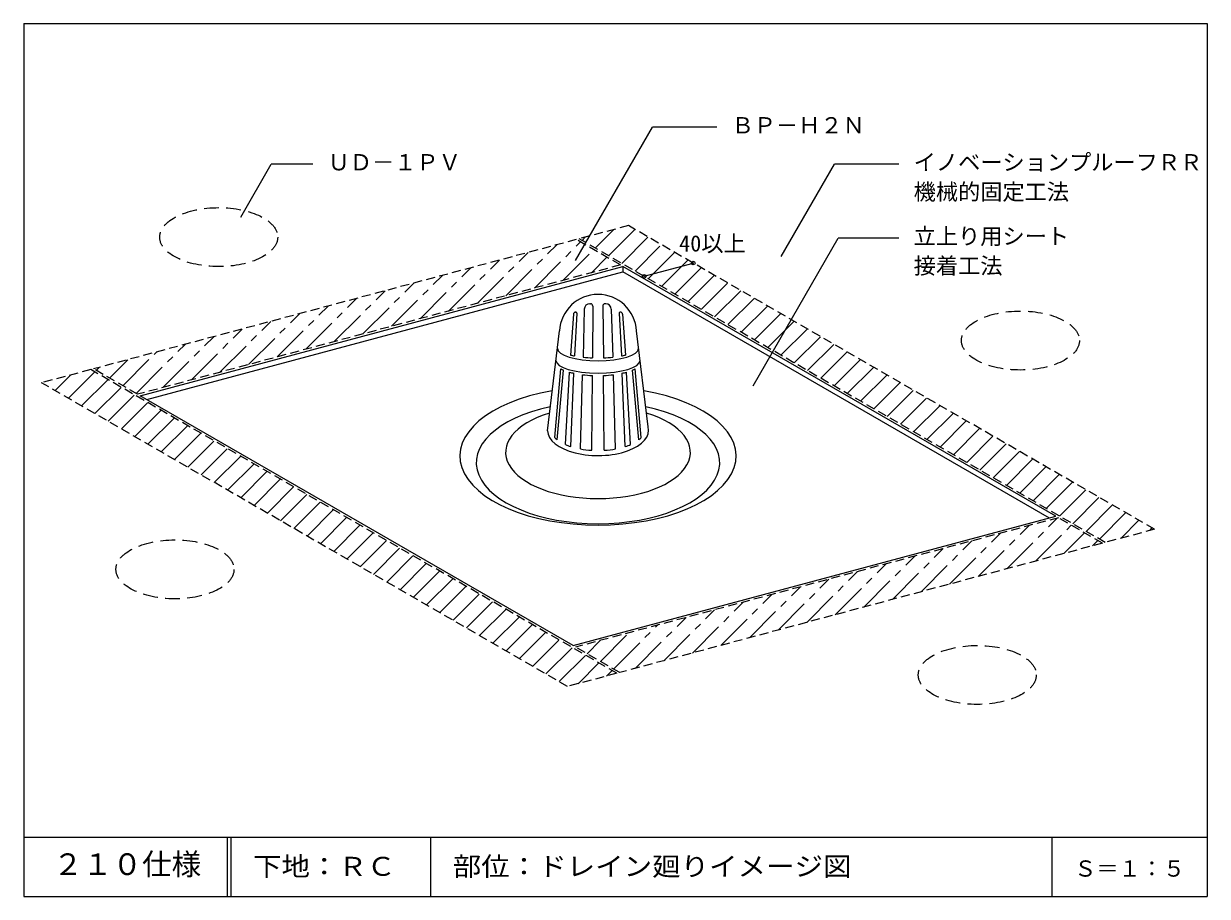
# Model space of a CAD drawing. Units: millimetres, scale not verified. Extents: x -388 to 412, y -610 to 620.
# Drawn here: x -388 to 412, y -610 to -20 of the extents above; entities that cross this region are included whole.
import ezdxf
from ezdxf.enums import TextEntityAlignment as Align

# ---------------------------------------------------------------- set-up
doc = ezdxf.new("R2010")
doc.units = ezdxf.units.MM
doc.header["$LTSCALE"] = 5
doc.header["$PDMODE"] = 32
doc.header["$PDSIZE"] = 2.5
for name, pattern in [('CHAIN1', [8, 5, -1, 1, -1]), ('DASHED1', [1.8, 1.2, -0.6]), ('DASHED2', [3, 2, -1])]:
    doc.linetypes.add(name, pattern=pattern)
for name, color, linetype in [('0-1', 4, 'Continuous'), ('0-2', 7, 'Continuous'), ('0-3', 3, 'Continuous'), ('0-B', 1, 'Continuous'), ('0-D', 4, 'CHAIN1'), ('2-A_moji', 7, 'Continuous'), ('4-A', 7, 'Continuous'), ('F-2', 7, 'Continuous'), ('F-5', 6, 'Continuous'), ('F-7', 1, 'Continuous'), ('F-A', 7, 'Continuous')]:
    doc.layers.add(name, color=color, linetype=linetype)
doc.styles.add('HG丸ｺﾞｼｯｸM-PRO', font='')
doc.styles.add('ＭＳ ゴシック', font='')
doc.styles.get('HG丸ｺﾞｼｯｸM-PRO').set_extended_font_data('HG丸ｺﾞｼｯｸM-PRO')
doc.styles.get('ＭＳ ゴシック').set_extended_font_data('MS Gothic')

msp = doc.modelspace()

# ---------------------------------------------------------------- linework, layer by layer
at = {"layer": '0-1', "linetype": 'DASHED1'}
for p, q in [((20.632, -156.256), (-12.596, -165.16)), ((376.205, -361.547), (20.632, -156.256)), ((-14.528, -165.677), (-340.799, -253.101)), ((15.263, -182.877), (-14.528, -165.677)), ((342.977, -370.45), (-12.596, -165.16)), ((15.263, -182.877), (-311.008, -270.301)), ((-342.731, -253.619), (-375.959, -262.522)), ((12.843, -458.909), (-342.731, -253.619)), ((-311.008, -270.301), (-340.799, -253.101)), ((-20.385, -467.813), (-375.959, -262.522)), ((311.254, -353.768), (-15.017, -441.192)), ((341.045, -370.968), (311.254, -353.768)), ((376.205, -361.547), (342.977, -370.45)), ((341.045, -370.968), (14.774, -458.392)), ((14.774, -458.392), (-15.017, -441.192)), ((12.843, -458.909), (-20.385, -467.813))]:
    msp.add_line(p, q, dxfattribs=at)
at = {"layer": '0-1'}
for p, q in [((-14.168, -215.513), (-15.686, -244.353)), ((-14.978, -214.723), (-14.917, -214.723)), ((-9.169, -212.708), (-9.946, -245.201)), ((-5.422, -209.09), (-4.934, -209.09)), ((-3.434, -210.606), (-3.591, -245.648)), ((3.349, -210.606), (3.837, -245.648)), ((5.337, -209.09), (4.849, -209.09)), ((9.085, -212.708), (10.193, -245.201)), ((14.415, -215.513), (15.933, -244.353)), ((15.225, -214.723), (15.164, -214.723)), ((-16.475, -216.118), (-18.413, -243.735)), ((16.721, -216.118), (18.659, -243.735)), ((-29.159, -299.445), (-24.918, -253.145)), ((-27.383, -301.142), (-23.091, -253.976)), ((-21.904, -304.332), (-19.122, -255.325)), ((22.15, -304.332), (19.368, -255.325)), ((27.629, -301.142), (23.338, -253.976)), ((29.405, -299.445), (25.164, -253.145)), ((-18.33, -305.662), (-16.216, -256.049)), ((-11.719, -307.275), (-10.298, -257.053)), ((-4.148, -308.163), (-3.701, -257.602)), ((4.394, -308.163), (3.947, -257.602)), ((11.966, -307.275), (10.544, -257.053)), ((18.576, -305.662), (16.463, -256.049))]:
    msp.add_line(p, q, dxfattribs=at)
for centre, radius, start, end in [((-14.978, -216.223), 1.5, 90, 175.98581), ((-14.917, -215.473), 0.75, 356.9872, 90), ((-5.422, -212.84), 3.75, 90, 177.99043), ((-4.934, -210.59), 1.5, 359.37178, 90), ((4.849, -210.59), 1.5, 90, 180.6282), ((5.337, -212.84), 3.75, 2.00955, 90), ((15.164, -215.473), 0.75, 90, 183.01279), ((15.225, -216.223), 1.5, 4.01418, 90)]:
    msp.add_arc(centre, radius, start, end, dxfattribs=at)
for centre, major_axis, ratio, start_param, end_param in [((0.123, -239.332), (27.455, 0), 0.3, 3.1415927, 6.2831853), ((0.123, -247.415), (28.435, 0), 0.3, 3.1415927, 6.2831853), ((0.123, -239.332), (25.602, 0), 0.249342, 3.9028047, 4.0468227), ((0.123, -239.332), (25.602, 0), 0.249342, 4.3081679, 4.5668087), ((0.123, -239.332), (25.602, 0), 0.249342, 4.8579735, 5.116612), ((0.123, -239.332), (25.602, 0), 0.249342, 5.3779603, 5.5219758), ((0.123, -247.415), (-30.174, 0), 0.340351, 0.5918889, 0.6929683), ((0.123, -247.415), (30.174, 0), 0.340351, 4.0207559, 4.1401548), ((0.123, -247.415), (30.174, 0), 0.340351, 5.2846211, 5.4040203), ((0.123, -247.415), (30.174, 0), 0.340351, 5.590217, 5.6912964), ((0.123, -247.415), (30.174, 0), 0.340351, 4.3597724, 4.5853206), ((0.123, -247.415), (30.174, 0), 0.340351, 4.8394558, 5.0650039), ((0.123, -312.034), (93.399, 0), 0.5, 1.9082916, 7.5164864), ((0.123, -309.588), (62.457, 0), 0.5, 2.1227336, 7.3020443), ((0.123, -294.632), (-31.288, 0), 0.436537, 0.3600515, 0.4967755), ((0.123, -294.632), (31.288, 0), 0.436537, 5.7864098, 5.9231339), ((0.123, -294.632), (31.288, 0), 0.436537, 3.9313517, 4.0816064), ((0.123, -294.632), (31.288, 0), 0.436537, 4.3242165, 4.5754476), ((0.123, -294.632), (31.288, 0), 0.436537, 4.8493288, 5.1005598), ((0.123, -294.632), (31.288, 0), 0.436537, 5.3431681, 5.493426)]:
    msp.add_ellipse(centre, major_axis=major_axis, ratio=ratio, start_param=start_param, end_param=end_param, dxfattribs=at)
at = {"layer": '0-2', "linetype": 'DASHED2'}
for centre in [(-256.221, -164.034), (285.638, -233.948), (-285.792, -388.645), (256.467, -460.035)]:
    msp.add_ellipse(centre, major_axis=(39.875, 0), ratio=0.5, dxfattribs=at)
at = {"layer": '0-3'}
for p, q in [((-309.275, -271.301), (16.995, -183.877)), ((309.522, -352.768), (16.995, -183.877)), ((16.995, -183.877), (16.995, -187.559)), ((-304.92, -273.816), (16.995, -187.559)), ((305.166, -353.935), (16.995, -187.559)), ((-34.073, -294.938), (-25.888, -227.419)), ((33.995, -292.264), (26.134, -227.419)), ((-16.749, -440.192), (-309.275, -271.301)), ((-16.749, -440.192), (309.522, -352.768))]:
    msp.add_line(p, q, dxfattribs=at)
msp.add_arc((0.123, -228.814), 26.048, 3.06926, 176.93074, dxfattribs=at)
for centre, major_axis, start_param, end_param in [((0.123, -316.631), (82.263, 0), 1.9734862, 7.4512917), ((0.123, -294.632), (34.201, 0), 3.1594816, 6.4221541)]:
    msp.add_ellipse(centre, major_axis=major_axis, ratio=0.5, start_param=start_param, end_param=end_param, dxfattribs=at)
at = {"layer": '0-B', "color": 7}
msp.add_line((31.32, -190.515), (64.548, -181.611), dxfattribs=at)
at = {"layer": '0-B'}
for p in [(64.548, -181.611), (31.32, -190.515)]:
    msp.add_point(p, dxfattribs=at)
at = {"layer": '0-D'}
for p, q in [((-1.728, -171.434), (10.821, -158.885)), ((7.237, -176.61), (25.044, -158.804)), ((-42.898, -198.462), (-11.729, -167.293)), ((-10.694, -166.258), (-8.498, -164.061)), ((16.203, -181.787), (34.01, -163.98)), ((-81.535, -208.814), (-47.135, -174.414)), ((-62.217, -203.638), (-27.816, -169.238)), ((-23.58, -193.285), (-2.764, -172.469)), ((25.169, -186.963), (41.94, -170.192)), ((34.135, -192.14), (51.941, -174.333)), ((-100.854, -213.991), (-66.454, -179.591)), ((-4.261, -188.109), (6.202, -177.646)), ((15.057, -182.932), (15.168, -182.822)), ((43.1, -197.316), (60.907, -179.509)), ((-139.491, -224.344), (-105.091, -189.943)), ((-120.172, -219.167), (-85.772, -184.767)), ((52.066, -202.492), (69.873, -184.686)), ((61.032, -207.669), (78.839, -189.862)), ((-158.809, -229.52), (-124.409, -195.12)), ((69.998, -212.845), (87.804, -195.038)), ((-197.446, -239.873), (-163.046, -205.473)), ((-178.128, -234.696), (-143.728, -200.296)), ((78.963, -218.021), (96.77, -200.215)), ((87.929, -223.198), (105.736, -205.391)), ((-236.083, -250.225), (-201.683, -215.825)), ((-216.765, -245.049), (-182.365, -210.649)), ((96.895, -228.374), (114.702, -210.567)), ((105.861, -233.551), (123.667, -215.744)), ((-255.402, -255.402), (-221.002, -221.002)), ((114.826, -238.727), (132.633, -220.92)), ((-294.039, -265.755), (-259.639, -231.354)), ((-274.72, -260.578), (-240.32, -226.178)), ((123.792, -243.903), (141.599, -226.097)), ((132.758, -249.08), (150.565, -231.273)), ((-312.098, -269.672), (-278.957, -236.531)), ((141.724, -254.256), (159.53, -236.449)), ((-330.03, -259.319), (-317.594, -246.884)), ((-321.064, -264.495), (-298.276, -241.707)), ((150.689, -259.433), (168.496, -241.626)), ((159.655, -264.609), (177.462, -246.802)), ((-357.837, -272.985), (-340.031, -255.178)), ((-338.995, -254.143), (-336.913, -252.06)), ((168.621, -269.785), (186.428, -251.979)), ((-375.769, -262.632), (-375.55, -262.413)), ((-366.803, -267.808), (-356.231, -257.236)), ((-348.872, -278.161), (-331.065, -260.354)), ((177.587, -274.962), (195.393, -257.155)), ((186.552, -280.138), (204.359, -262.331)), ((-339.906, -283.337), (-322.099, -265.531)), ((-330.94, -288.514), (-313.133, -270.707)), ((195.518, -285.314), (213.325, -267.508)), ((-321.974, -293.69), (-304.168, -275.883)), ((204.484, -290.491), (222.291, -272.684)), ((213.45, -295.667), (231.256, -277.86)), ((-313.009, -298.867), (-295.202, -281.06)), ((-304.043, -304.043), (-286.236, -286.236)), ((222.415, -300.844), (240.222, -283.037)), ((-295.077, -309.219), (-277.27, -291.412)), ((231.381, -306.02), (249.188, -288.213)), ((240.347, -311.196), (258.154, -293.39)), ((-286.111, -314.396), (-268.305, -296.589)), ((-277.146, -319.572), (-259.339, -301.765)), ((249.313, -316.373), (267.119, -298.566)), ((258.278, -321.549), (276.085, -303.742)), ((-268.18, -324.748), (-250.373, -306.942)), ((267.244, -326.725), (285.051, -308.919)), ((-259.214, -329.925), (-241.407, -312.118)), ((-250.248, -335.101), (-232.442, -317.294)), ((276.21, -331.902), (294.017, -314.095)), ((285.176, -337.078), (302.982, -319.271)), ((-241.283, -340.278), (-223.476, -322.471)), ((-232.317, -345.454), (-214.51, -327.647)), ((294.141, -342.255), (311.948, -324.448)), ((-223.351, -350.63), (-205.544, -332.824)), ((303.107, -347.431), (320.914, -329.624)), ((312.073, -352.607), (329.88, -334.801)), ((-214.385, -355.807), (-196.579, -338)), ((-205.42, -360.983), (-187.613, -343.176)), ((321.039, -357.784), (338.846, -339.977)), ((-196.454, -366.16), (-178.647, -348.353)), ((330.004, -362.96), (347.811, -345.153)), ((338.97, -368.137), (356.777, -350.33)), ((-187.488, -371.336), (-169.681, -353.529)), ((-178.522, -376.512), (-160.716, -358.705)), ((257.069, -393.469), (291.469, -359.069)), ((276.388, -388.293), (310.788, -353.892)), ((295.706, -383.116), (320.003, -358.819)), ((353.662, -367.587), (365.743, -355.506)), ((-169.557, -381.689), (-151.75, -363.882)), ((237.751, -398.645), (272.151, -364.245)), ((315.025, -377.94), (328.969, -363.995)), ((372.98, -362.411), (374.709, -360.683)), ((-160.591, -386.865), (-142.784, -369.058)), ((-151.625, -392.041), (-133.818, -374.235)), ((199.114, -408.998), (233.514, -374.598)), ((218.432, -403.822), (252.832, -369.422)), ((334.343, -372.763), (337.935, -369.172)), ((-142.659, -397.218), (-124.853, -379.411)), ((179.795, -414.174), (214.195, -379.774)), ((-133.694, -402.394), (-115.887, -384.587)), ((-124.728, -407.571), (-106.921, -389.764)), ((141.158, -424.527), (175.558, -390.127)), ((160.477, -419.351), (194.877, -384.951)), ((-115.762, -412.747), (-97.955, -394.94)), ((121.84, -429.704), (156.24, -395.303)), ((-106.796, -417.923), (-88.989, -400.116)), ((-97.831, -423.1), (-80.024, -405.293)), ((83.203, -440.056), (117.603, -405.656)), ((102.521, -434.88), (136.921, -400.48)), ((-88.865, -428.276), (-71.058, -410.469)), ((-79.899, -433.452), (-62.092, -415.646)), ((63.884, -445.233), (98.284, -410.833)), ((-70.933, -438.629), (-53.126, -420.822)), ((25.247, -455.586), (59.647, -421.185)), ((44.566, -450.409), (78.966, -416.009)), ((-61.968, -443.805), (-44.161, -425.998)), ((-53.002, -448.982), (-35.195, -431.175)), ((1.703, -450.845), (21.01, -431.538)), ((10.669, -456.021), (40.329, -426.362)), ((-44.036, -454.158), (-26.229, -436.351)), ((-7.262, -445.669), (1.692, -436.714)), ((-35.07, -459.334), (-17.263, -441.528)), ((-26.105, -464.511), (-8.298, -446.704)), ((-13.39, -465.938), (0.668, -451.88)), ((5.929, -460.762), (9.634, -457.057))]:
    msp.add_line(p, q, dxfattribs=at)
at = {"layer": '2-A_moji'}
for p, q in [((-15.083, -179.881), (36.976, -89.712)), ((80.418, -89.712), (36.976, -89.712)), ((-241.376, -150.453), (-220.741, -114.712)), ((-192.598, -114.712), (-220.741, -114.712)), ((124.019, -177.078), (160.026, -114.712)), ((203.468, -114.712), (160.026, -114.712)), ((104.883, -264.468), (162.477, -164.712)), ((203.468, -164.712), (162.477, -164.712))]:
    msp.add_line(p, q, dxfattribs=at)
at = {"layer": 'F-2'}
for p, q in [((-113.053, -569.717), (-113.053, -609.717)), ((306.947, -569.717), (306.947, -609.717))]:
    msp.add_line(p, q, dxfattribs=at)
at = {"layer": 'F-5'}
for p, q in [((-388.053, -569.717), (411.947, -569.717)), ((-250.553, -569.717), (-250.553, -609.717)), ((-248.053, -569.717), (-248.053, -609.717))]:
    msp.add_line(p, q, dxfattribs=at)
at = {"layer": 'F-7'}
for p, q in [((-388.053, -19.717), (-388.053, -609.717)), ((-388.053, -19.717), (411.947, -19.717)), ((411.947, -19.717), (411.947, -609.717)), ((-388.053, -609.717), (411.947, -609.717))]:
    msp.add_line(p, q, dxfattribs=at)

# ---------------------------------------------------------------- texts
at = {"layer": '0-B', "color": 7, "style": 'ＭＳ ゴシック'}
msp.add_text('40以上', height=11, dxfattribs=at).set_placement((54.968, -177.059), align=Align.BOTTOM_LEFT)
at = {"layer": '2-A_moji', "style": 'ＭＳ ゴシック'}
for s, p in [('ＵＤ－１ＰＶ', (-182.598, -122.212)), ('イノベーションプルーフＲＲ', (213.468, -122.212)), ('機械的固定工法', (213.468, -142.212)), ('立上り用シート', (213.468, -172.212)), ('接着工法', (213.468, -192.212))]:
    msp.add_text(s, height=11, dxfattribs=at).set_placement(p, align=Align.BOTTOM_LEFT)
at = {"layer": '4-A', "style": 'ＭＳ ゴシック'}
msp.add_text('ＢＰ－Ｈ２Ｎ', height=11, dxfattribs=at).set_placement((90.418, -97.212), align=Align.BOTTOM_LEFT)
at = {"layer": 'F-A', "style": 'HG丸ｺﾞｼｯｸM-PRO'}
for s, height, p in [('２１０仕様', 14.66, (-368.053, -599.717)), ('Ｓ＝１：５', 11, (321.947, -599.717))]:
    msp.add_text(s, height=height, dxfattribs=at).set_placement(p, align=Align.BOTTOM_LEFT)
at = {"layer": 'F-A', "style": 'HG丸ｺﾞｼｯｸM-PRO', "width": 1.1}
for s, p in [('下地：ＲＣ', (-233.053, -599.717)), ('部位：ドレイン廻りイメージ図', (-98.053, -599.717))]:
    msp.add_text(s, height=12.83, dxfattribs=at).set_placement(p, align=Align.BOTTOM_LEFT)

doc.saveas('drawing.dxf')
